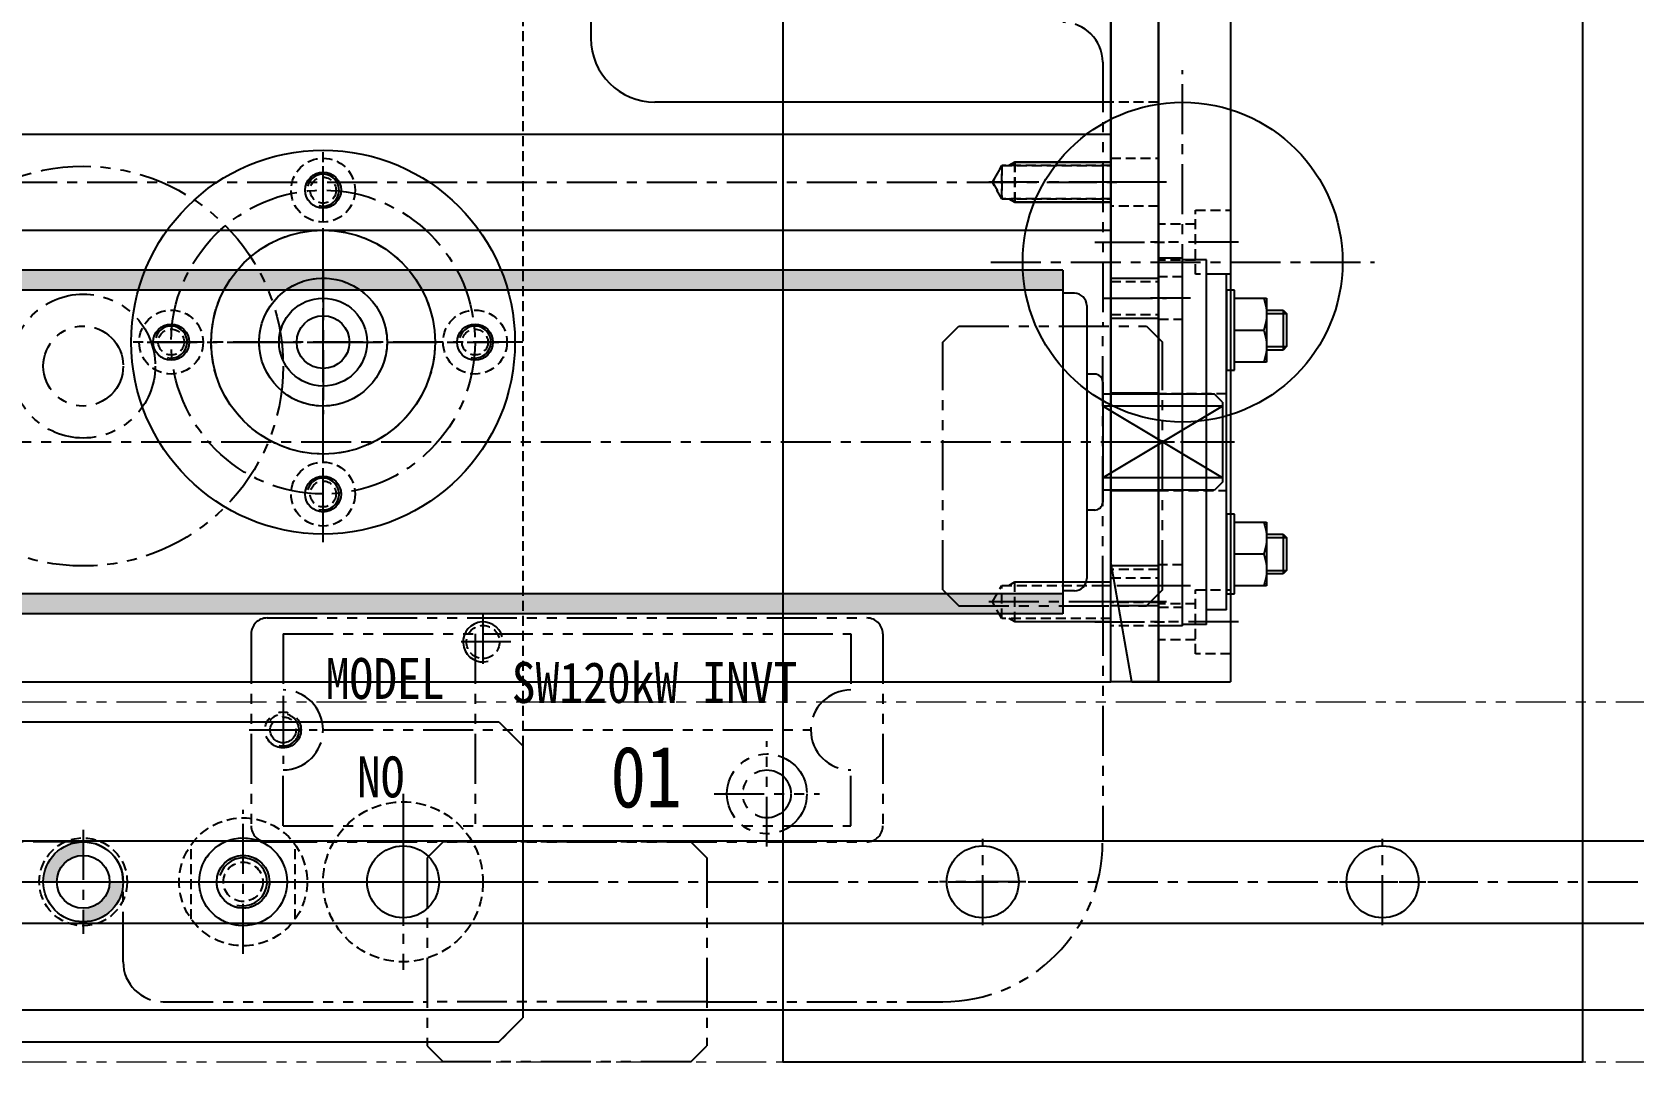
# Model space of a CAD drawing. Header units: inches. Extents: x 0 to 77285, y -118 to 40065.
# Drawn here: x 69517.8 to 69719.4, y 25746 to 25874.8 of the extents above; entities that cross this region are included whole.
import ezdxf
from ezdxf.enums import TextEntityAlignment as Align

# ---------------------------------------------------------------- set-up
doc = ezdxf.new("R2010")
doc.units = ezdxf.units.IN
doc.header["$LTSCALE"] = 5
doc.header["$MEASUREMENT"] = 0
for name, pattern in [('CENTER', [2, 1.25, -0.25, 0.25, -0.25]), ('HIDDEN', [0.375, 0.25, -0.125]), ('PHANTOM', [2.5, 1.25, -0.25, 0.25, -0.25, 0.25, -0.25])]:
    doc.linetypes.add(name, pattern=pattern)
for name, color, linetype in [('11', 1, 'CENTER'), ('22', 2, 'HIDDEN'), ('4', 4, 'Continuous'), ('44', 4, 'Continuous'), ('55', 5, 'Continuous'), ('66', 6, 'PHANTOM'), ('77', 40, 'HIDDEN'), ('A', 8, 'Continuous'), ('AREA-HAT', 7, 'Continuous'), ('B', 123, 'Continuous'), ('G', 231, 'Continuous'), ('T', 3, 'Continuous')]:
    doc.layers.add(name, color=color, linetype=linetype)
doc.layers.add('33', color=3, linetype='PHANTOM', lineweight=9)
doc.styles.add('HANZA', font='')
doc.styles.get('HANZA').set_extended_font_data('DotumChe')

# ---------------------------------------------------------------- blocks, each defined once
blk = doc.blocks.new('A$C2aceb25b')
for p, q in [((0, -335), (466.01, -335)), ((0, -380), (466.01, -380))]:
    blk.add_line(p, q)
at = {"layer": '11'}
blk.add_line((-1, -357.5), (466.01, -357.5), dxfattribs=at)
at = {"layer": 'B'}
for p, q in [((-1, -352.35), (466.01, -352.35)), ((-1, -362.65), (466.01, -362.65))]:
    blk.add_line(p, q, dxfattribs=at)
at = {"layer": 'G'}
blk.add_line((0, -373.5), (466.01, -373.5), dxfattribs=at)
blk = doc.blocks.new('A$C04c2e51b')
at = {"layer": '33'}
blk.add_blockref('A$C2aceb25b', (-466.01, 0), dxfattribs=at)
blk = doc.blocks.new('A$Cfded4892')
for p, q in [((182.5, -65), (182.5, -98)), ((162.5, -100), (164.5, -98)), ((164.5, -98), (188, -98)), ((182.5, -133), (182.5, -98)), ((188, -98), (190, -100)), ((162.5, -131), (162.5, -100)), ((190, -131), (190, -100)), ((162.5, -131), (164.5, -133)), ((190, -131), (188, -133)), ((164.5, -133), (188, -133)), ((182.5, -133), (182.5, -162.5)), ((78, -134.5), (153, -134.5)), ((76, -136.5), (76, -160.5)), ((80, -136.5), (80, -143.5)), ((80, -136.5), (151, -136.5)), ((104, -136.5), (104, -160.5)), ((151, -136.5), (151, -143.5)), ((155, -136.5), (155, -160.5)), ((80, -144.25), (80, -152.75)), ((80, -144.5), (80, -152.5)), ((75.75, -148.5), (84.25, -148.5)), ((76, -148.5), (84, -148.5)), ((85, -148.5), (146, -148.5)), ((85, -148.5), (146, -148.5)), ((140.5, -163.1), (140.5, -149.9)), ((80, -160.5), (80, -153.5)), ((151, -160.5), (151, -153.5)), ((133.9, -156.5), (147.1, -156.5)), ((80, -160.5), (151, -160.5)), ((55, -162.5), (-55, -162.5)), ((78, -162.5), (153, -162.5)), ((100, -162.5), (98, -164.5)), ((131, -162.5), (100, -162.5)), ((131, -162.5), (133, -164.5)), ((98, -164.5), (98, -188)), ((133, -164.5), (133, -188)), ((60, -177.5), (60, -167.5)), ((65, -182.5), (98, -182.5)), ((133, -182.5), (98, -182.5)), ((133, -182.5), (162.5, -182.5)), ((98, -188), (100, -190)), ((131, -190), (133, -188)), ((131, -190), (100, -190))]:
    blk.add_line(p, q)
for centre, radius in [((55, -103), 25), ((55, -103), 9), ((55, -103), 5), ((80, -148.5), 2.25), ((80, -148.5), 1.62), ((140.5, -156.5), 5), ((140.5, -156.5), 3)]:
    blk.add_circle(centre, radius)
for centre, radius, start, end in [((177.5, -65), 5, 0, 90), ((78, -136.5), 2, 90, 180), ((153, -136.5), 2, 0, 90), ((80, -148.5), 5, 0, 90), ((151, -148.5), 5, 90, 180), ((80, -148.5), 2, 255, 165), ((80, -148.5), 5, 270, 0), ((151, -148.5), 5, 180, 270), ((78, -160.5), 2, 180, 270), ((153, -160.5), 2, 270, 0), ((55, -167.5), 5, 0, 90), ((162.5, -162.5), 20, 270, 0), ((65, -177.5), 5, 180, 270)]:
    blk.add_arc(centre, radius, start, end)
at = {"style": 'HANZA', "width": 0.9}
for s, height, p in [('MODEL', 5.12, (92.76, -144.63)), ('SW120kW INVT', 5.12, (126.46, -145.13)), ('01', 7.68, (125.4, -158.2)), ('NO', 5.12, (92.21, -156.94))]:
    blk.add_text(s, height=height, dxfattribs=at).set_placement(p, align=Align.CENTER)
blk = doc.blocks.new('A$C9b97bfdd')
h = blk.add_hatch(color=256)
h.dxf.hatch_style = 1
h.paths.add_polyline_path([(355, 21.5), (0, 21.5), (0, 19), (355, 19)])
h.paths.add_polyline_path([(355, -19), (0, -19), (0, -21.5), (355, -21.5)])
for p, q in [((355, 21.5), (0, 21.5)), ((355, 21.5), (355, -21.5)), ((355, 19), (0, 19)), ((356.46, 18.6), (355, 18.6)), ((358, 17.06), (358, -17.06)), ((359, 8.5), (358, 8.5)), ((360, 7.5), (360, -7.5)), ((374, 6), (360, 6)), ((375, 4.47), (360, 4.47)), ((375, -4.47), (360, 4.47)), ((375, 4.47), (360, -4.47)), ((375, 5), (374, 6)), ((375, 5), (375, -5)), ((375, -4.47), (360, -4.47)), ((374, -6), (360, -6)), ((375, -5), (374, -6)), ((359, -8.5), (358, -8.5)), ((355, -19), (0, -19)), ((356.46, -18.6), (355, -18.6)), ((355, -21.5), (0, -21.5))]:
    blk.add_line(p, q)
for centre, radius, start, end in [((356.46, 17.06), 1.54, 0, 90), ((359, 7.5), 1, 0, 90), ((359, -7.5), 1, 270, 0), ((356.46, -17.06), 1.54, 270, 0)]:
    blk.add_arc(centre, radius, start, end)
at = {"layer": '11'}
blk.add_line((376, 0), (-23, 0), dxfattribs=at)
blk = doc.blocks.new('A$Cd50d4a04')
for p, q in [((-30, -6), (-30, 0)), ((-30, 0), (80, 0)), ((-6.1, -6), (-6.1, 0)), ((6.1, -6), (6.1, 0)), ((80, -6), (80, 0)), ((-30, -6), (80, -6))]:
    blk.add_line(p, q)
at = {"layer": '11'}
for p, q in [((-22.5, 2), (-22.5, -8)), ((-20, -7), (-20, 1)), ((-20, -7), (-20, 1)), ((-18, -7), (-18, 1)), ((0, -8), (0, 2)), ((18, 1), (18, -7)), ((25, 2), (25, -8)), ((32.5, -7), (32.5, 1)), ((32.5, -7), (32.5, 1)), ((72.5, 2), (72.5, -8))]:
    blk.add_line(p, q, dxfattribs=at)
at = {"layer": '22'}
for p, q in [((-20.07, -6), (-20.07, 0)), ((-15.93, -6), (-15.93, 0)), ((15.93, 0), (15.93, -6)), ((20.07, 0), (20.07, -6)), ((42.5, -6), (42.5, 0))]:
    blk.add_line(p, q, dxfattribs=at)
at = {"layer": '77'}
for p, q in [((-23, -6), (-23, 0)), ((-17, 0), (-17, -6)), ((29.5, -6), (29.5, 0)), ((35.5, 0), (35.5, -6))]:
    blk.add_line(p, q, dxfattribs=at)
at = {"layer": 'T'}
for p, q in [((-20.5, -6), (-20.5, 0)), ((-15.5, -6), (-15.5, 0)), ((15.5, 0), (15.5, -6)), ((20.5, 0), (20.5, -6))]:
    blk.add_line(p, q, dxfattribs=at)
blk = doc.blocks.new('A$Cb2619749')
for p, q in [((-7.5, 3.36), (7.5, 6)), ((87.5, 6, 0), (7.5, 6)), ((102.5, 3.36, 0), (87.5, 6, 0)), ((-7.5, 3.36), (-7.5, -9)), ((102.5, 3.36, 0), (102.5, -9, 0)), ((102.5, 0, 0), (-7.5, 0)), ((102.5, -9, 0), (-7.5, -9))]:
    blk.add_line(p, q)
at = {"layer": '11'}
for p, q in [((0, -10), (0, 1)), ((47.5, -10, 0), (47.5, 1, 0)), ((95, -10, 0), (95, 1, 0))]:
    blk.add_line(p, q, dxfattribs=at)
at = {"layer": '22'}
for p, q in [((-2.25, -4.6), (-2.25, 0)), ((2.25, -4.6), (2.25, 0)), ((45.25, -4.6, 0), (45.25, 0, 0)), ((49.75, -4.6, 0), (49.75, 0, 0)), ((92.75, -4.6, 0), (92.75, 0, 0)), ((97.25, -4.6, 0), (97.25, 0, 0)), ((-4, -9), (-4, -4.6)), ((-4, -4.6), (4, -4.6)), ((4, -4.6), (4, -9)), ((43.5, -9, 0), (43.5, -4.6, 0)), ((43.5, -4.6, 0), (51.5, -4.6, 0)), ((51.5, -4.6, 0), (51.5, -9, 0)), ((91, -9, 0), (91, -4.6, 0)), ((91, -4.6, 0), (99, -4.6, 0)), ((99, -4.6, 0), (99, -9, 0))]:
    blk.add_line(p, q, dxfattribs=at)
blk = doc.blocks.new('A$C8ed1b21d')
for p, q in [((302, -80.5), (302, -204.5)), ((367, -212.5), (310, -212.5)), ((367, -285), (367, -212.5)), ((0, -285), (367, -285))]:
    blk.add_line(p, q)
for radius in [5.5, 3.3]:
    blk.add_circle((268.5, -242.5, 0), radius)
blk.add_arc((310, -204.5), 8, 180, 270)
at = {"layer": '11'}
for p, q in [((368, -222.5), (351.21, -222.5)), ((268.5, -233.5, 0), (268.5, -251.5, 0)), ((259.5, -242.5, 0), (277.5, -242.5, 0)), ((368, -275), (351.21, -275))]:
    blk.add_line(p, q, dxfattribs=at)
at = {"layer": '22'}
for p, q in [((352.21, -222.5), (353.4, -220.43)), ((353.4, -220.43), (367, -220.43)), ((353.4, -224.57), (353.4, -220.43)), ((355, -225), (355, -220)), ((353.4, -224.57), (352.21, -222.5)), ((367, -224.57), (353.4, -224.57)), ((352.21, -275), (353.4, -272.93)), ((353.4, -272.93), (367, -272.93)), ((353.4, -277.07), (353.4, -272.93)), ((355, -277.5), (355, -272.5)), ((353.4, -277.07), (352.21, -275)), ((367, -277.07), (353.4, -277.07))]:
    blk.add_line(p, q, dxfattribs=at)
blk.add_circle((268.5, -242.5, 0), 8, dxfattribs=at)
at = {"layer": 'T'}
for p, q in [((354.25, -220.43), (355, -220)), ((355, -220), (367, -220)), ((355, -225), (354.25, -224.57)), ((367, -225), (355, -225)), ((354.25, -272.93), (355, -272.5)), ((355, -272.5), (367, -272.5)), ((355, -277.5), (354.25, -277.07)), ((367, -277.5), (355, -277.5))]:
    blk.add_line(p, q, dxfattribs=at)
blk = doc.blocks.new('A$Cb8b4a96a')
for p, q in [((0, 6), (367, 6)), ((367, -6), (367, 6)), ((0, -6), (367, -6))]:
    blk.add_line(p, q)
at = {"layer": '11'}
blk.add_line((-1, 0), (368, 0), dxfattribs=at)
at = {"layer": '22'}
for p, q in [((353.4, 2.07), (352.21, 0)), ((367, 2.07), (353.4, 2.07)), ((353.4, 2.07), (353.4, -2.07)), ((355, 2.5), (355, -2.5)), ((352.21, 0), (353.4, -2.07)), ((353.4, -2.07), (367, -2.07))]:
    blk.add_line(p, q, dxfattribs=at)
at = {"layer": 'T'}
for p, q in [((355, 2.5), (354.25, 2.07)), ((367, 2.5), (355, 2.5)), ((354.25, -2.07), (355, -2.5)), ((355, -2.5), (367, -2.5))]:
    blk.add_line(p, q, dxfattribs=at)
blk = doc.blocks.new('A$Cabf963c1')
for p, q in [((110, 184.5), (110, -184.5)), ((107, -187.5), (110, -184.5)), ((-107, -187.5), (107, -187.5))]:
    blk.add_line(p, q)
for centre, radius in [((85, -81, 0), 1.62), ((85, -100, 0), 14), ((66, -100, 0), 1.62), ((104, -100, 0), 1.62), ((85, -119, 0), 1.62), ((105, -137.5, 0), 2.07), ((95, -167.5), 10), ((75, -167.5), 8), ((75, -167.5), 3.3)]:
    blk.add_circle(centre, radius)
at = {"layer": '11'}
for p, q in [((85, -122, 0), (85, -78, 0)), ((63, -100, 0), (107, -100, 0)), ((105, -134, 0), (105, -141, 0)), ((108.5, -137.5, 0), (101.5, -137.5, 0)), ((95, -156.5), (95, -178.5)), ((75, -176.5), (75, -158.5)), ((-111, -167.5), (111, -167.5))]:
    blk.add_line(p, q, dxfattribs=at)
blk.add_circle((85, -100, 0), 19, dxfattribs=at)
at = {"layer": '22'}
blk.add_circle((75, -167.5), 5.5, dxfattribs=at)
at = {"layer": 'T'}
for centre, radius, start, end in [((85, -81, 0), 2, 255, 165), ((66, -100, 0), 2, 255, 165), ((104, -100, 0), 2, 255, 165), ((85, -119, 0), 2, 255, 165), ((105, -137.5, 0), 2.5, 15, 285)]:
    blk.add_arc(centre, radius, start, end, dxfattribs=at)
blk = doc.blocks.new('A$C8cd69f33')
for centre, radius in [((0, 0), 24), ((0, 19), 2.25), ((0, 0), 14), ((0, 0), 8), ((-19, 0), 2.25), ((19, 0), 2.25), ((0, -19), 2.25)]:
    blk.add_circle(centre, radius)
at = {"layer": '11'}
for p, q in [((0, 25), (0, -25)), ((-25, 0), (25, 0))]:
    blk.add_line(p, q, dxfattribs=at)
blk.add_circle((0, 0), 19, dxfattribs=at)
at = {"layer": '22'}
for centre in [(0, 19), (-19, 0), (19, 0), (0, -19)]:
    blk.add_circle(centre, 4, dxfattribs=at)
blk = doc.blocks.new('A$C08521c32')
at = {"layer": 'AREA-HAT'}
h = blk.add_hatch(color=256, dxfattribs=at)
h.dxf.hatch_style = 1
h.paths.add_polyline_path([(-55, 3.3), (-55, 5, 0.414214), (-60, 0), (-58.3, 0, -0.414214)])
h.paths.add_polyline_path([(-50, 0), (-51.7, 0, -0.414214), (-55, -3.3), (-55, -5, 0.414214)])
h = blk.add_hatch(color=256, dxfattribs=at)
h.dxf.hatch_style = 1
h.paths.add_polyline_path([(55, 3.3), (55, 5, 0.414214), (50, 0), (51.7, 0, -0.414214)])
h.paths.add_polyline_path([(60, 0), (58.3, 0, -0.414214), (55, -3.3), (55, -5, 0.414214)])
for p, q in [((-110, 17, 0), (-107, 20, 0)), ((-107, 20, 0), (107, 20, 0)), ((107, 20, 0), (110, 17, 0)), ((-110, 17, 0), (-110, -17, 0)), ((110, 17, 0), (110, -17, 0)), ((-110, -17, 0), (-107, -20, 0)), ((107, -20, 0), (110, -17, 0)), ((-107, -20, 0), (107, -20, 0))]:
    blk.add_line(p, q)
for centre, radius in [((-95, 0, 0), 4.5), ((-75, 0), 5.5), ((-55, 0, 0), 5), ((0, 0, 0), 4.5), ((55, 0, 0), 5), ((75, 0), 5.5), ((95, 0, 0), 4.5), ((-75, 0), 3.3), ((-55, 0, 0), 3.3), ((55, 0, 0), 3.3), ((75, 0), 3.3)]:
    blk.add_circle(centre, radius)
at = {"layer": '11'}
for p, q in [((0, 22.51, 0), (0, -22.49, 0)), ((-75, -9), (-75, 9)), ((75, -9), (75, 9)), ((-55, 6.5, 0), (-55, -6.5, 0)), ((55, 6.5, 0), (55, -6.5, 0)), ((-95, 5.5, 0), (-95, -5.5, 0)), ((95, 5.5, 0), (95, -5.5, 0)), ((-111, 0, 0), (111, 0, 0))]:
    blk.add_line(p, q, dxfattribs=at)
at = {"layer": '22'}
for centre, radius in [((-75, 0), 8), ((75, 0), 8), ((-55, 0, 0), 5.5), ((55, 0, 0), 5.5)]:
    blk.add_circle(centre, radius, dxfattribs=at)
blk = doc.blocks.new('A$C9632139dE')
for p, q in [((-5, -3), (-5, 0)), ((41, 0), (-5, 0)), ((41, -3), (41, 0)), ((41, -3), (-5, -3)), ((-4.8, -6), (-4.8, -3)), ((40.8, -6), (40.8, -3)), ((40.8, -6), (-4.8, -6)), ((-3, -8.5), (-3, -6)), ((39, -8.5), (39, -6)), ((39, -8.5), (-3, -8.5)), ((-1, -9.5), (-1, -8.5)), ((-1, -8.5), (9, -8.5)), ((9, -9.5), (-1, -9.5)), ((0, -9.5), (0, -13.5)), ((8, -9.5), (0, -9.5)), ((4, -9.5), (4, -13.14)), ((8, -13.5), (8, -9.5)), ((9, -8.5), (9, -9.5)), ((27, -9.5), (27, -8.5)), ((27, -8.5), (37, -8.5)), ((37, -9.5), (27, -9.5)), ((28, -9.5), (28, -13.5)), ((36, -9.5), (28, -9.5)), ((32, -9.5), (32, -13.14)), ((36, -13.5), (36, -9.5)), ((37, -8.5), (37, -9.5)), ((0, -13.5), (8, -13.5)), ((1.5, -13.5), (1.5, -15.57)), ((6.5, -15.57), (6.5, -13.5)), ((28, -13.5), (36, -13.5)), ((29.5, -13.5), (29.5, -15.57)), ((34.5, -15.57), (34.5, -13.5)), ((1.5, -15.57), (1.93, -16)), ((1.5, -15.57), (6.5, -15.57)), ((1.93, -16), (6.07, -16)), ((6.07, -16), (6.5, -15.57)), ((29.5, -15.57), (29.93, -16)), ((29.5, -15.57), (34.5, -15.57)), ((29.93, -16), (34.07, -16)), ((34.07, -16), (34.5, -15.57))]:
    blk.add_line(p, q)
for centre in [(2, -7.72), (6, -7.72), (30, -7.72), (34, -7.72)]:
    blk.add_arc(centre, 5.78, 249.7438, 290.2562)
at = {"layer": '11'}
for p, q in [((0, -4), (0, 1)), ((18, -9.5), (18, 1)), ((36, -4), (36, 1))]:
    blk.add_line(p, q, dxfattribs=at)
at = {"layer": '22'}
for p, q in [((11.95, -8.5), (11.95, 0)), ((24.05, 0), (24.05, -8.5)), ((-2.65, -3), (-2.65, 0)), ((2.65, 0), (2.65, -3)), ((33.35, -3), (33.35, 0)), ((38.65, 0), (38.65, -3))]:
    blk.add_line(p, q, dxfattribs=at)
at = {"layer": 'T'}
for p, q in [((1.93, -13.5), (1.93, -16)), ((6.07, -13.5), (6.07, -16)), ((29.93, -13.5), (29.93, -16)), ((34.07, -13.5), (34.07, -16))]:
    blk.add_line(p, q, dxfattribs=at)
blk = doc.blocks.new('A$Cbfa1360d')
for centre, radius in [((0, 0, 0), 8), ((0, 0), 2.46)]:
    blk.add_circle(centre, radius)
at = {"layer": '11'}
for p, q in [((0, -9, 0), (0, 9, 0)), ((-9, 0, 0), (9, 0, 0))]:
    blk.add_line(p, q, dxfattribs=at)
at = {"layer": '22'}
for p, q in [((-6.5, -4.66, 0), (-6.5, 4.66, 0)), ((6.5, -4.66, 0), (6.5, 4.66, 0))]:
    blk.add_line(p, q, dxfattribs=at)
at = {"layer": 'T'}
blk.add_arc((0, 0), 3, 255, 165, dxfattribs=at)
blk = doc.blocks.new('A$C740f11e8')
for name, p in [('A$C8ed1b21d', (-183.5, 142.5)), ('A$Cb8b4a96a', (-183.5, -80)), ('A$C08521c32', (0, -167.5))]:
    blk.add_blockref(name, p)
at = {"rotation": 90}
blk.add_blockref('A$Cd50d4a04', (183.5, -112.5), dxfattribs=at)
at = {"layer": '22'}
for name, p in [('A$Cabf963c1', (0, 0)), ('A$Cbfa1360d', (75, -167.5, 0))]:
    blk.add_blockref(name, p, dxfattribs=at)
at = {"layer": '4', "xscale": -1.000000000000002, "rotation": 90}
blk.add_blockref('A$C9632139dE', (189.5, -94.5), dxfattribs=at)
at = {"layer": '44', "rotation": 180}
blk.add_blockref('A$C8cd69f33', (85, -100, 0), dxfattribs=at)
at = {"layer": '55'}
blk.add_blockref('A$C9b97bfdd', (-177.5, -112.5), dxfattribs=at)
at = {"layer": 'G', "rotation": 90}
blk.add_blockref('A$Cb2619749', (189.5, -135), dxfattribs=at)
blk = doc.blocks.new('A$C2005a4a9')
for p, q in [((-50, 190, 2129.45), (-50, -190, 2129.45)), ((50, 190, 2129.45), (50, -190, 2129.45)), ((-50, -190, 0), (50, -190, 0))]:
    blk.add_line(p, q)
for centre, radius in [((0, -90), 20), ((-25, -167.5, 0), 4.5), ((25, -167.5, 0), 4.5)]:
    blk.add_circle(centre, radius)
at = {"layer": '11'}
for p, q in [((0, -114), (0, -66)), ((-24, -90), (24, -90)), ((-25, -172.9), (-25, -162.1)), ((25, -172.9), (25, -162.1)), ((-19.6, -167.5), (-30.4, -167.5)), ((19.6, -167.5), (30.4, -167.5))]:
    blk.add_line(p, q, dxfattribs=at)
blk = doc.blocks.new('A$C93861574')
blk.add_blockref('A$C2005a4a9', (0, 0))
blk = doc.blocks.new('A$Ca5de7116')
blk.add_blockref('A$C740f11e8', (0, 0))
at = {"layer": 'A'}
blk.add_blockref('A$C93861574', (192.5, 0, 0), dxfattribs=at)

msp = doc.modelspace()

# ---------------------------------------------------------------- block references
msp.add_blockref('A$Ca5de7116', (69469.22286911, 25936.02195487, 0))
at = {"layer": '66'}
for name, p in [('A$Cfded4892', (69469.22286911, 25936.02195487, 0)), ('A$C04c2e51b', (69719.39352379, 26126.02195487))]:
    msp.add_blockref(name, p, dxfattribs=at)

doc.saveas('drawing.dxf')
